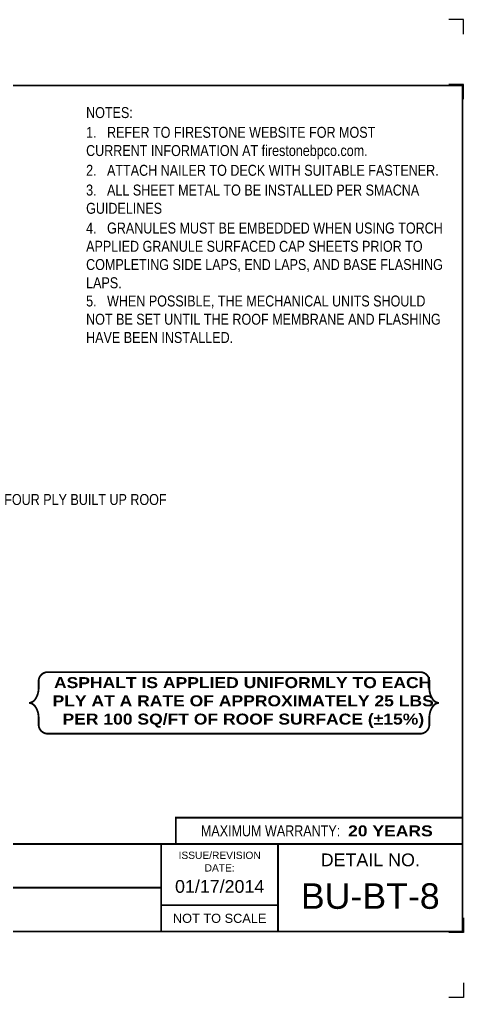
# Model space of a CAD drawing. Header units: inches. Extents: x -697.7 to -677.6, y -96.2 to -79.4.
# Drawn here: x -685.22 to -677.62, y -96.21 to -79.45 of the extents above; entities that cross this region are included whole.
import ezdxf
from ezdxf.enums import TextEntityAlignment as Align

# ---------------------------------------------------------------- set-up
doc = ezdxf.new("R2010")
doc.units = ezdxf.units.IN
doc.header["$MEASUREMENT"] = 0
doc.layers.get('0').update_dxf_attribs({"linetype": 'CONTINUOUS'})
doc.layers.get('DEFPOINTS').update_dxf_attribs({"linetype": 'CONTINUOUS'})
for name, color, linetype in [('FSBP-ANNO-LABEL', 7, 'CONTINUOUS'), ('FSBP-ANNO-NOTE', 7, 'CONTINUOUS'), ('FSBP-TTLB', 7, 'CONTINUOUS'), ('FSBP-TTLB-BORDER', 7, 'CONTINUOUS'), ('FSBP-TTLB-TEXT', 7, 'CONTINUOUS')]:
    doc.layers.add(name, color=color, linetype=linetype)
doc.styles.add('ARIAL', font='arial.ttf')
doc.styles.add('ARIAL_BOLD', font='')
doc.styles.add('ARIAL_NAR', font='ARIALN.TTF')
doc.styles.add('FSBP_ARIAL_NAR', font='ARIALN.TTF')
doc.styles.get('ARIAL_BOLD').set_extended_font_data('Arial Black')

# ---------------------------------------------------------------- blocks, each defined once
blk = doc.blocks.new('TTLB-ASPHALT_1')
blk.add_line((16.84110496735593, 0), (20, 0))
at = {"layer": 'DEFPOINTS', "linetype": 'Continuous', "ltscale": 1.75}
for points in [[(20.01562500000003, 13.88083333333333), (20.01562500000003, 14.13083333333333), (19.76562500000003, 14.13083333333333)], [(20.01562500000003, -2.380833333333342), (20.01562500000003, -2.630833333333342), (19.76562500000003, -2.630833333333342)]]:
    blk.add_lwpolyline(points, dxfattribs=at)
at = {"layer": 'DEFPOINTS', "color": 1}
for points in [[(20.015625, 12.765625), (20.015625, 13.015625), (19.765625, 13.015625)], [(20.015625, -1.265625), (20.015625, -1.515625), (19.765625, -1.515625)]]:
    blk.add_lwpolyline(points, dxfattribs=at)
at = {"layer": 'FSBP-TTLB', "const_width": 0.03125}
blk.add_lwpolyline([(15.09028770518938, 0), (20, 0), (20, 0.4512598240669945), (15.09028770518938, 0.4512598240669945)], close=True, dxfattribs=at)
for points in [[(0, 0), (0, -1.5), (20, -1.5), (20, 0), (0, 0)], [(14.84028770518938, 0), (14.84028770518938, -1.5)], [(16.84110496735593, 0), (16.84110496735593, -1.5)], [(20, 0), (20, -1.5)], [(4.825208527206769, -0.75), (14.84028770518938, -0.75)], [(14.84028770518938, -1.048740175933006), (16.84110496735593, -1.048740175933006)]]:
    blk.add_lwpolyline(points, dxfattribs=at)
at = {"layer": 'FSBP-TTLB-BORDER', "const_width": 0.03125}
blk.add_lwpolyline([(20, 0), (20, 13), (0, 13), (0, 0)], dxfattribs=at)
at = {"layer": 'FSBP-TTLB-TEXT', "style": 'ARIAL_NAR'}
blk.add_text('MAXIMUM WARRANTY:', height=0.1875, dxfattribs=at).set_placement((17.90516569312837, 0.2256299120335257), align=Align.MIDDLE_RIGHT)
at = {"layer": 'FSBP-TTLB-TEXT', "style": 'ARIAL_BOLD'}
blk.add_text('20 YEARS', height=0.1875, dxfattribs=at).set_placement((18.03987100774941, 0.2240244307510579), align=Align.MIDDLE_LEFT)
at = {"layer": 'FSBP-TTLB-TEXT', "style": 'ARIAL'}
for s, height, p in [('ISSUE/REVISION', 0.125, (15.84069633627263, -0.1938496373466023)), ('DETAIL NO.', 0.21875, (18.42055248367797, -0.2724398367368792)), ('DATE:', 0.125, (15.84069633627263, -0.409973105348854)), ('NOT TO SCALE', 0.15625, (15.84069633627263, -1.274370087966503))]:
    blk.add_text(s, height=height, dxfattribs=at).set_placement(p, align=Align.MIDDLE_CENTER)
at = {"layer": 'FSBP-TTLB-TEXT'}
for tag, height, style, p in [('DETAIL_DESCP_LINE_1', 0.21875, 'ARIAL_BOLD', (9.832748116198076, -0.375)), ('ISSUE_REV_DATE', 0.21875, 'ARIAL', (15.84069633627263, -0.7282559425942452)), ('DETAIL_NUMBER', 0.4375, 'ARIAL', (18.42055248367797, -0.8931630692489421))]:
    blk.add_attdef(tag, text='', height=height, dxfattribs=dict(at, style=style)).set_placement(p, align=Align.MIDDLE_CENTER)
at = {"layer": 'FSBP-TTLB-TEXT', "style": 'ARIAL'}
blk.add_attdef('ACCPT_SYSTEMS', text='', height=0.21875, dxfattribs=at).set_placement((11.49438170418193, -1.125), align=Align.MIDDLE_LEFT)

msp = doc.modelspace()

# ---------------------------------------------------------------- linework, layer by layer
at = {"layer": 'FSBP-ANNO-NOTE', "const_width": 0.03125}
msp.add_lwpolyline([(-684.8971165180604, -90.92284123328157), (-684.8971165180604, -90.79055520229876, -0.414213562373095), (-684.7408665180604, -90.63430520229876), (-678.3613614394756, -90.63430520229876, -0.414213562373095), (-678.2051114394756, -90.79055520229876), (-678.2051114394756, -90.92284123328157, 0.1409083258157955), (-678.1466638132881, -91.1009822833846, 0.2244532195272858), (-678.0426003955752, -91.16226332348141, 0.2244532195272858), (-678.1466638132881, -91.2235443635782, 0.1409083258157939), (-678.2051114394756, -91.40168541368122), (-678.2051114394756, -91.53397144466406, -0.414213562373095), (-678.3613614394756, -91.69022144466406), (-684.7408665180604, -91.69022144466406, -0.414213562373095), (-684.8971165180604, -91.53397144466406), (-684.8971165180604, -91.40168541368122, 0.1409083258157955), (-684.9555641442479, -91.2235443635782, 0.2244532195272858), (-685.0596275619608, -91.16226332348141, 0.2244532195272858), (-684.9555641442479, -91.1009822833846, 0.1409083258157939)], format="xyb", close=True, dxfattribs=at)

# ---------------------------------------------------------------- block references
ref = msp.add_blockref('TTLB-ASPHALT_1', (-697.6369736728427, -93.58006991502182))
ref.add_attrib('ISSUE_REV_DATE', '01/17/2014', dxfattribs={"layer": 'FSBP-TTLB-TEXT', "height": 0.21875, "style": 'ARIAL'}).set_placement((-681.7962773365701, -94.30832585761607), align=Align.MIDDLE_CENTER)
ref.add_attrib('DETAIL_NUMBER', 'BU-BT-8', dxfattribs={"layer": 'FSBP-TTLB-TEXT', "height": 0.4375, "style": 'ARIAL'}).set_placement((-679.2164211891647, -94.47323298427077), align=Align.MIDDLE_CENTER)

# ---------------------------------------------------------------- texts
at = {"layer": 'FSBP-ANNO-LABEL', "style": 'ARIAL_NAR'}
msp.add_text('FOUR PLY BUILT UP ROOF', height=0.1875, dxfattribs=at).set_placement((-685.4856832757147, -87.67578792376065), align=Align.MIDDLE_LEFT)
at = {"layer": 'FSBP-ANNO-NOTE', "char_height": 0.1875, "attachment_point": 1}
for s, width, heights, insert, style in [('NOTES:\\P{\\H0.083333x;\\P\\pi-0.375,l0.375;}1.   REFER TO FIRESTONE WEBSITE FOR MOST \\P\\pi0;CURRENT INFORMATION AT firestonebpco.com.\\P\\pl0;{\\H0.083333x;\\P\\pi-0.375,l0.375;}2.   ATTACH NAILER TO DECK WITH SUITABLE FASTENER.\\P\\pi0;{\\H0.083333x;\\P\\pi-0.375;}3.   ALL SHEET METAL TO BE INSTALLED PER SMACNA GUIDELINES\\P{\\H0.083333x;\\P}4.   GRANULES MUST BE EMBEDDED WHEN USING TORCH APPLIED GRANULE SURFACED CAP SHEETS PRIOR TO COMPLETING SIDE LAPS, END LAPS, AND BASE FLASHING LAPS.\\P5.   WHEN POSSIBLE, THE MECHANICAL UNITS SHOULD NOT BE SET UNTIL THE ROOF MEMBRANE AND FLASHING HAVE BEEN INSTALLED.', 6.161841700162768, [4.142149620502099], (-684.0834383715119, -80.94970604387345), 'FSBP_ARIAL_NAR'), ('\\pi0.09898,l0.375;ASPHALT IS APPLIED UNIFORMLY TO EACH \\P\\pi0.074232;PLY AT A RATE OF APPROXIMATELY 25 LBS \\P\\pi0.24453;PER 100 SQ/FT OF ROOF SURFACE (±15%)', 7.17886781798552, [0.9038556274154006], (-685.107830794451, -90.7209690989348), 'ARIAL_BOLD')]:
    msp.add_mtext_dynamic_manual_height_columns(s, width=width, gutter_width=1.09375, heights=heights, dxfattribs=dict(at, insert=insert, style=style))

doc.saveas('drawing.dxf')
